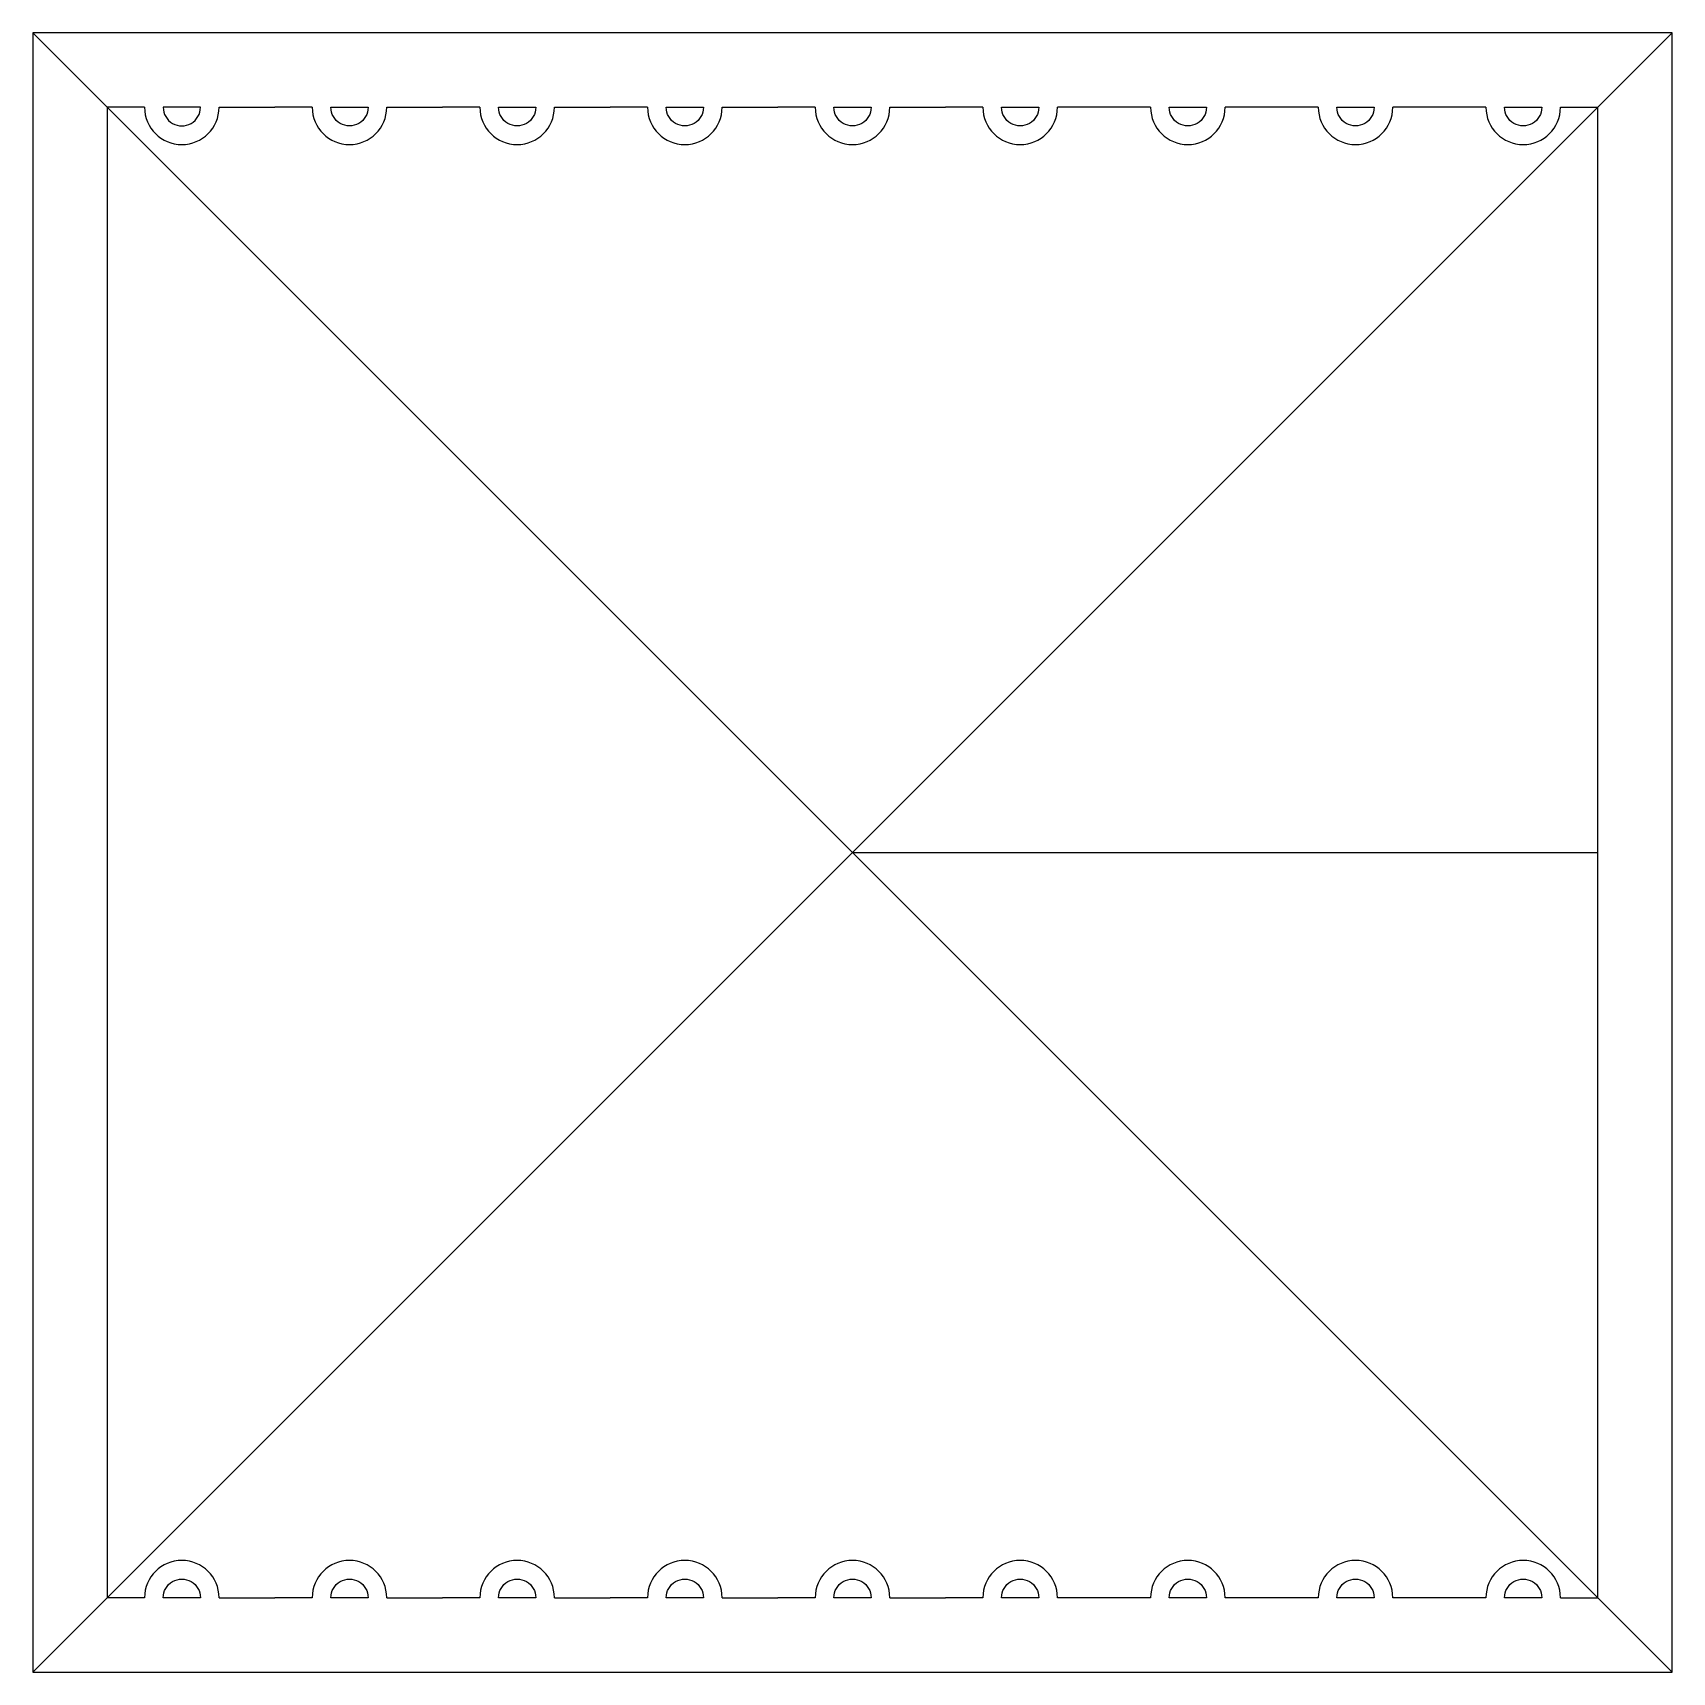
# Model space of a CAD drawing. Header units: millimetres. Extents: x -55 to 55, y -55 to 55.
import ezdxf

# ---------------------------------------------------------------- set-up
doc = ezdxf.new("R2010")
doc.units = ezdxf.units.MM
doc.layers.get('0').update_dxf_attribs({"linetype": 'CONTINUOUS'})

msp = doc.modelspace()

# ---------------------------------------------------------------- linework, layer by layer
for p, q in [((55, 55), (-55, 55)), ((-55, 55), (-55, -55)), ((55, 55), (-55, -55)), ((-55, 55), (55, -55)), ((55, -55), (55, 55)), ((-50, 50), (-50, -50)), ((50, 50), (-50, -50)), ((-50, 50), (50, -50)), ((-47.5, 50), (-50, 50)), ((-42.5, 50), (-38.75, 50)), ((-36.25, 50), (-38.75, 50)), ((-31.25, 50), (-27.5, 50)), ((-25, 50), (-27.5, 50)), ((-20, 50), (-16.25, 50)), ((-13.75, 50), (-16.25, 50)), ((-8.75, 50), (-5, 50)), ((-2.5, 50), (-5, 50)), ((2.5, 50), (6.25, 50)), ((8.75, 50), (6.25, 50)), ((17.5, 50), (13.75, 50)), ((20, 50), (17.5, 50)), ((28.75, 50), (25, 50)), ((31.25, 50), (28.75, 50)), ((40, 50), (36.25, 50)), ((42.5, 50), (40, 50)), ((47.5, 50), (50, 50)), ((50, -50), (50, 50)), ((0, 0), (50, 0)), ((-47.5, -50), (-50, -50)), ((-42.5, -50), (-38.75, -50)), ((-36.25, -50), (-38.75, -50)), ((-31.25, -50), (-27.5, -50)), ((-25, -50), (-27.5, -50)), ((-20, -50), (-16.25, -50)), ((-13.75, -50), (-16.25, -50)), ((-8.75, -50), (-5, -50)), ((-2.5, -50), (-5, -50)), ((2.5, -50), (6.25, -50)), ((8.75, -50), (6.25, -50)), ((17.5, -50), (13.75, -50)), ((20, -50), (17.5, -50)), ((28.75, -50), (25, -50)), ((31.25, -50), (28.75, -50)), ((40, -50), (36.25, -50)), ((42.5, -50), (40, -50)), ((47.5, -50), (50, -50)), ((-55, -55), (55, -55))]:
    msp.add_line(p, q)
for points in [[(-43.75, 50), (-46.25, 50, 1.000001)], [(-32.5, 50, -1.000001), (-35, 50)], [(-21.25, 50, -1.000001), (-23.75, 50)], [(-10, 50, -1.000001), (-12.5, 50)], [(1.25, 50, -1.000001), (-1.25, 50)], [(12.5, 50, -1.000001), (10, 50)], [(23.75, 50, -1.000001), (21.25, 50)], [(35, 50, -1.000001), (32.5, 50)], [(46.25, 50, -1.000001), (43.75, 50)], [(-46.25, -50, -1.000001), (-43.75, -50)], [(-35, -50, -1.000001), (-32.5, -50)], [(-21.25, -50), (-23.75, -50, -1.000001)], [(-10, -50), (-12.5, -50, -1.000001)], [(-1.25, -50, -1.000001), (1.25, -50)], [(10, -50, -1.000001), (12.5, -50)], [(23.75, -50), (21.25, -50, -1.000001)], [(32.5, -50, -1.000001), (35, -50)], [(43.75, -50, -1.000001), (46.25, -50)]]:
    msp.add_lwpolyline(points, format="xyb", close=True)
for centre, start, end in [((-45, 50), -180, 0), ((-33.75, 50), -180, 0), ((-22.5, 50), -180, 0), ((-11.25, 50), -180, 0), ((0, 50), -180, 0), ((11.25, 50), -180, 0), ((22.5, 50), -180, 0), ((33.75, 50), -180, 0), ((45, 50), -180, 0), ((-45, -50), 0, 180), ((-33.75, -50), 0, 180), ((-22.5, -50), 0, 180), ((-11.25, -50), 0, 180), ((0, -50), 0, 180), ((11.25, -50), 0, 180), ((22.5, -50), 0, 180), ((33.75, -50), 0, 180), ((45, -50), 0, 180)]:
    msp.add_arc(centre, 2.5, start, end)

doc.saveas('drawing.dxf')
